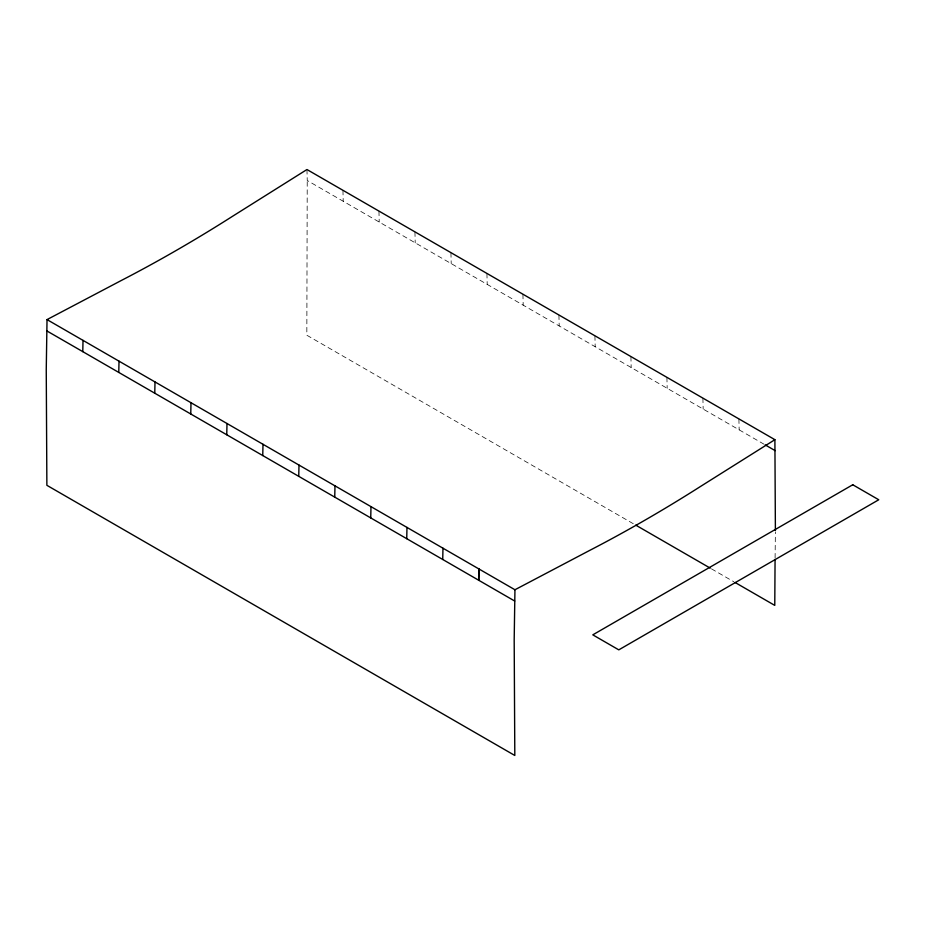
<?xml version="1.0" encoding="UTF-8"?>
<svg xmlns="http://www.w3.org/2000/svg" width="925" height="925" viewBox="0 0 925 925"><rect width="100%" height="100%" fill="white"/><g stroke="black" fill="none" stroke-linecap="round" stroke-linejoin="round"><path stroke-width="0.69" stroke-dasharray="4.62 3.47" d="M775.092 557.995L775.381 532.072M306.961 169.529L307.239 180.491L763.992 444.197M633.267 523.7L306.834 335.232L307.227 180.491M711.464 568.84L733.803 581.744M702.907 398.12L703.162 409.093M666.913 377.342L667.168 388.315M630.919 356.564L631.174 367.526M594.925 335.775L595.18 346.748M558.92 314.997L559.186 325.97M522.926 294.219L523.192 305.181M486.932 273.43L487.197 284.403M450.938 252.652L451.203 263.625M414.943 231.874L415.209 242.847M378.949 211.085L379.215 222.058M738.902 418.898L739.156 429.871M342.955 190.307L343.21 201.28"/><path stroke-width="1.39" d="M775.069 559.428L774.768 605.389L735.051 582.461M775.393 530.638L774.896 439.687L306.961 169.529L232.695 216.196A1523.764 879.883 -60 0 1 121.291 280.495L47.025 319.599L46.25 369.792L46.874 485.313L514.809 755.471L514.184 639.95L514.947 589.757L589.225 550.653A1523.752 879.606 -60 0 0 700.63 486.388L774.896 439.687M154.764 393.206L155.007 381.944M190.758 413.995L191.001 402.722M226.752 434.773L226.995 423.5M262.746 455.551L263.001 444.289M298.74 476.34L298.995 465.067M334.734 497.118L334.989 485.845M370.74 517.896L370.983 506.634M406.734 538.674L406.977 527.412M514.693 601.03L82.776 351.639L83.019 340.377M118.77 372.428L119.013 361.155M442.728 559.463L442.971 548.19M765.229 444.913L775.162 450.648M635.753 525.134L710.227 568.123M47.025 319.599L514.947 589.757M46.759 330.873L82.776 351.639M478.965 568.979L478.722 580.241L478.965 568.979M852.757 484.758L592.798 634.851L618.79 649.859L878.75 499.766L852.757 484.758"/></g></svg>
